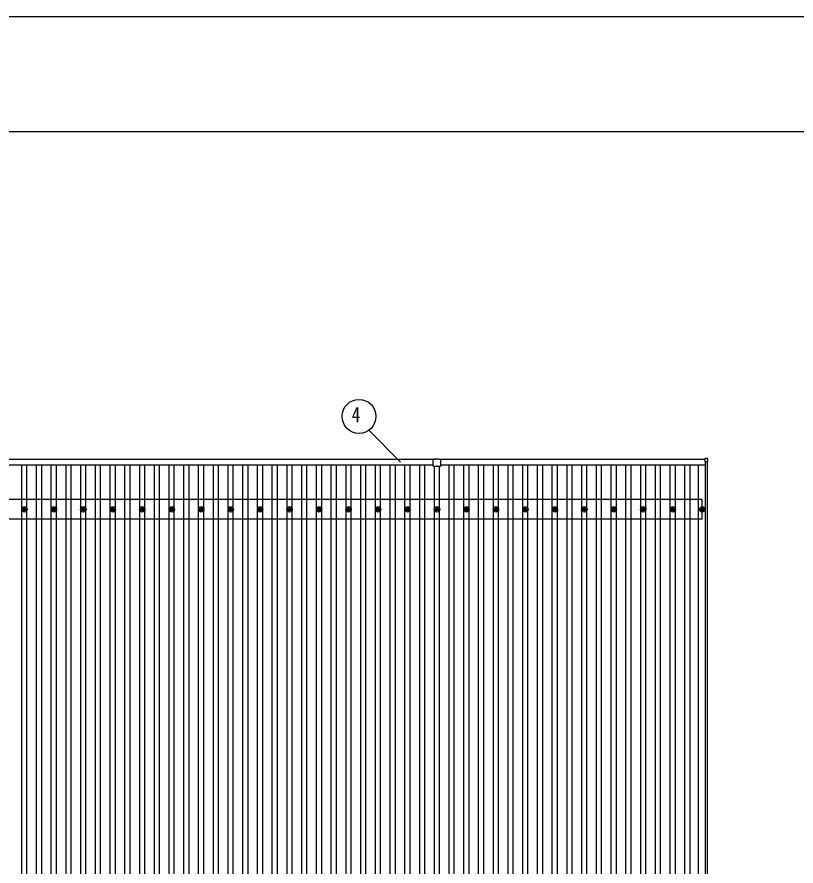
# Model space of a CAD drawing. Units: millimetres, scale not verified. Extents: x -16820 to 16820, y -11880 to 11880.
# Drawn here: x -11592 to -6305, y 6121 to 11880 of the extents above; entities that cross this region are included whole.
import ezdxf
from ezdxf.enums import TextEntityAlignment as Align

# ---------------------------------------------------------------- set-up
doc = ezdxf.new("R2010")
doc.units = ezdxf.units.MM
doc.header["$LTSCALE"] = 50
for name, color, linetype in [('0-5_YKK_13', 4, 'Continuous'), ('0-6_YKK_A1', 4, 'Continuous'), ('0-7_YKK_D', 6, 'Continuous'), ('0-8_YKK_ZWAK', 7, 'Continuous')]:
    doc.layers.add(name, color=color, linetype=linetype)
doc.styles.add('ＭＳ ゴシック', font='')
doc.styles.get('ＭＳ ゴシック').set_extended_font_data('MS Gothic')

msp = doc.modelspace()

# ---------------------------------------------------------------- linework, layer by layer
at = {"layer": '0-5_YKK_13'}
for p, q in [((-8766.62, 8857.84), (-8766.62, 8879.44)), ((-8751.62, 8880.44), (-8765.62, 8880.44)), ((-8751.62, 8881.94), (-8731.62, 8881.94)), ((-8751.62, 8880.44), (-8751.62, 8881.94)), ((-8731.62, 8880.44), (-8731.62, 8881.94)), ((-8731.62, 8880.44), (-8717.62, 8880.44)), ((-8716.62, 8857.84), (-8716.62, 8879.44)), ((-6923.32, 8883.74), (-6923.32, 8865.74)), ((-6904.32, 8884.74), (-6922.32, 8884.74)), ((-6903.32, 8865.74), (-6903.32, 8883.74)), ((-8766.62, 8834.44), (-8766.62, 8857.04)), ((-8765.62, 8833.44), (-8742.02, 8833.44)), ((-8741.22, 8833.44), (-8717.62, 8833.44)), ((-8716.62, 8834.44), (-8716.62, 8857.04)), ((-6922.32, 8864.74), (-6904.32, 8864.74)), ((-11551.62, 8541.55), (-11547.21, 8541.55)), ((-11551.62, 8538.05), (-11547.21, 8538.05)), ((-11543.37, 8549.8), (-11543.37, 8545.38)), ((-11543.37, 8534.22), (-11543.37, 8529.8)), ((-11539.87, 8549.8), (-11539.87, 8545.38)), ((-11539.87, 8534.22), (-11539.87, 8529.8)), ((-11536.04, 8541.55), (-11531.63, 8541.55)), ((-11536.04, 8538.05), (-11531.63, 8538.05)), ((-11351.62, 8541.55), (-11347.21, 8541.55)), ((-11351.62, 8538.05), (-11347.21, 8538.05)), ((-11343.37, 8549.8), (-11343.37, 8545.38)), ((-11343.37, 8534.22), (-11343.37, 8529.8)), ((-11339.87, 8549.8), (-11339.87, 8545.38)), ((-11339.87, 8534.22), (-11339.87, 8529.8)), ((-11336.04, 8541.55), (-11331.63, 8541.55)), ((-11336.04, 8538.05), (-11331.63, 8538.05)), ((-11151.62, 8541.55), (-11147.21, 8541.55)), ((-11151.62, 8538.05), (-11147.21, 8538.05)), ((-11143.37, 8549.8), (-11143.37, 8545.38)), ((-11143.37, 8534.22), (-11143.37, 8529.8)), ((-11139.87, 8549.8), (-11139.87, 8545.38)), ((-11139.87, 8534.22), (-11139.87, 8529.8)), ((-11136.04, 8541.55), (-11131.63, 8541.55)), ((-11136.04, 8538.05), (-11131.63, 8538.05)), ((-10951.62, 8541.55), (-10947.21, 8541.55)), ((-10951.62, 8538.05), (-10947.21, 8538.05)), ((-10943.37, 8549.8), (-10943.37, 8545.38)), ((-10943.37, 8534.22), (-10943.37, 8529.8)), ((-10939.87, 8549.8), (-10939.87, 8545.38)), ((-10939.87, 8534.22), (-10939.87, 8529.8)), ((-10936.04, 8541.55), (-10931.63, 8541.55)), ((-10936.04, 8538.05), (-10931.63, 8538.05)), ((-10751.62, 8541.55), (-10747.21, 8541.55)), ((-10751.62, 8538.05), (-10747.21, 8538.05)), ((-10743.37, 8549.8), (-10743.37, 8545.38)), ((-10743.37, 8534.22), (-10743.37, 8529.8)), ((-10739.87, 8549.8), (-10739.87, 8545.38)), ((-10739.87, 8534.22), (-10739.87, 8529.8)), ((-10736.04, 8541.55), (-10731.63, 8541.55)), ((-10736.04, 8538.05), (-10731.63, 8538.05)), ((-10551.62, 8541.55), (-10547.21, 8541.55)), ((-10551.62, 8538.05), (-10547.21, 8538.05)), ((-10543.37, 8549.8), (-10543.37, 8545.38)), ((-10543.37, 8534.22), (-10543.37, 8529.8)), ((-10539.87, 8549.8), (-10539.87, 8545.38)), ((-10539.87, 8534.22), (-10539.87, 8529.8)), ((-10536.04, 8541.55), (-10531.63, 8541.55)), ((-10536.04, 8538.05), (-10531.63, 8538.05)), ((-10351.62, 8541.55), (-10347.21, 8541.55)), ((-10351.62, 8538.05), (-10347.21, 8538.05)), ((-10343.37, 8549.8), (-10343.37, 8545.38)), ((-10343.37, 8534.22), (-10343.37, 8529.8)), ((-10339.87, 8549.8), (-10339.87, 8545.38)), ((-10339.87, 8534.22), (-10339.87, 8529.8)), ((-10336.04, 8541.55), (-10331.63, 8541.55)), ((-10336.04, 8538.05), (-10331.63, 8538.05)), ((-10151.62, 8541.55), (-10147.21, 8541.55)), ((-10151.62, 8538.05), (-10147.21, 8538.05)), ((-10143.37, 8549.8), (-10143.37, 8545.38)), ((-10143.37, 8534.22), (-10143.37, 8529.8)), ((-10139.87, 8549.8), (-10139.87, 8545.38)), ((-10139.87, 8534.22), (-10139.87, 8529.8)), ((-10136.04, 8541.55), (-10131.63, 8541.55)), ((-10136.04, 8538.05), (-10131.63, 8538.05)), ((-9951.62, 8541.55), (-9947.21, 8541.55)), ((-9951.62, 8538.05), (-9947.21, 8538.05)), ((-9943.37, 8549.8), (-9943.37, 8545.38)), ((-9943.37, 8534.22), (-9943.37, 8529.8)), ((-9939.87, 8549.8), (-9939.87, 8545.38)), ((-9939.87, 8534.22), (-9939.87, 8529.8)), ((-9936.04, 8541.55), (-9931.63, 8541.55)), ((-9936.04, 8538.05), (-9931.63, 8538.05)), ((-9751.62, 8541.55), (-9747.21, 8541.55)), ((-9751.62, 8538.05), (-9747.21, 8538.05)), ((-9743.37, 8549.8), (-9743.37, 8545.38)), ((-9743.37, 8534.22), (-9743.37, 8529.8)), ((-9739.87, 8549.8), (-9739.87, 8545.38)), ((-9739.87, 8534.22), (-9739.87, 8529.8)), ((-9736.04, 8541.55), (-9731.63, 8541.55)), ((-9736.04, 8538.05), (-9731.63, 8538.05)), ((-9551.62, 8541.55), (-9547.21, 8541.55)), ((-9551.62, 8538.05), (-9547.21, 8538.05)), ((-9543.37, 8549.8), (-9543.37, 8545.38)), ((-9543.37, 8534.22), (-9543.37, 8529.8)), ((-9539.87, 8549.8), (-9539.87, 8545.38)), ((-9539.87, 8534.22), (-9539.87, 8529.8)), ((-9536.04, 8541.55), (-9531.63, 8541.55)), ((-9536.04, 8538.05), (-9531.63, 8538.05)), ((-9351.62, 8541.55), (-9347.21, 8541.55)), ((-9351.62, 8538.05), (-9347.21, 8538.05)), ((-9343.37, 8549.8), (-9343.37, 8545.38)), ((-9343.37, 8534.22), (-9343.37, 8529.8)), ((-9339.87, 8549.8), (-9339.87, 8545.38)), ((-9339.87, 8534.22), (-9339.87, 8529.8)), ((-9336.04, 8541.55), (-9331.63, 8541.55)), ((-9336.04, 8538.05), (-9331.63, 8538.05)), ((-9151.62, 8541.55), (-9147.21, 8541.55)), ((-9151.62, 8538.05), (-9147.21, 8538.05)), ((-9143.37, 8549.8), (-9143.37, 8545.38)), ((-9143.37, 8534.22), (-9143.37, 8529.8)), ((-9139.87, 8549.8), (-9139.87, 8545.38)), ((-9139.87, 8534.22), (-9139.87, 8529.8)), ((-9136.04, 8541.55), (-9131.63, 8541.55)), ((-9136.04, 8538.05), (-9131.63, 8538.05)), ((-8951.62, 8541.55), (-8947.21, 8541.55)), ((-8951.62, 8538.05), (-8947.21, 8538.05)), ((-8943.37, 8549.8), (-8943.37, 8545.38)), ((-8943.37, 8534.22), (-8943.37, 8529.8)), ((-8939.87, 8549.8), (-8939.87, 8545.38)), ((-8939.87, 8534.22), (-8939.87, 8529.8)), ((-8936.04, 8541.55), (-8931.63, 8541.55)), ((-8936.04, 8538.05), (-8931.63, 8538.05)), ((-8751.62, 8541.55), (-8747.21, 8541.55)), ((-8751.62, 8538.05), (-8747.21, 8538.05)), ((-8743.37, 8549.8), (-8743.37, 8545.38)), ((-8743.37, 8534.22), (-8743.37, 8529.8)), ((-8739.87, 8549.8), (-8739.87, 8545.38)), ((-8739.87, 8534.22), (-8739.87, 8529.8)), ((-8736.04, 8541.55), (-8731.63, 8541.55)), ((-8736.04, 8538.05), (-8731.63, 8538.05)), ((-8551.62, 8541.55), (-8547.21, 8541.55)), ((-8551.62, 8538.05), (-8547.21, 8538.05)), ((-8543.37, 8549.8), (-8543.37, 8545.38)), ((-8543.37, 8534.22), (-8543.37, 8529.8)), ((-8539.87, 8549.8), (-8539.87, 8545.38)), ((-8539.87, 8534.22), (-8539.87, 8529.8)), ((-8536.04, 8541.55), (-8531.63, 8541.55)), ((-8536.04, 8538.05), (-8531.63, 8538.05)), ((-8351.62, 8541.55), (-8347.21, 8541.55)), ((-8351.62, 8538.05), (-8347.21, 8538.05)), ((-8343.37, 8549.8), (-8343.37, 8545.38)), ((-8343.37, 8534.22), (-8343.37, 8529.8)), ((-8339.87, 8549.8), (-8339.87, 8545.38)), ((-8339.87, 8534.22), (-8339.87, 8529.8)), ((-8336.04, 8541.55), (-8331.63, 8541.55)), ((-8336.04, 8538.05), (-8331.63, 8538.05)), ((-8151.62, 8541.55), (-8147.21, 8541.55)), ((-8151.62, 8538.05), (-8147.21, 8538.05)), ((-8143.37, 8549.8), (-8143.37, 8545.38)), ((-8143.37, 8534.22), (-8143.37, 8529.8)), ((-8139.87, 8549.8), (-8139.87, 8545.38)), ((-8139.87, 8534.22), (-8139.87, 8529.8)), ((-8136.04, 8541.55), (-8131.63, 8541.55)), ((-8136.04, 8538.05), (-8131.63, 8538.05)), ((-7951.62, 8541.55), (-7947.21, 8541.55)), ((-7951.62, 8538.05), (-7947.21, 8538.05)), ((-7943.37, 8549.8), (-7943.37, 8545.38)), ((-7943.37, 8534.22), (-7943.37, 8529.8)), ((-7939.87, 8549.8), (-7939.87, 8545.38)), ((-7939.87, 8534.22), (-7939.87, 8529.8)), ((-7936.04, 8541.55), (-7931.63, 8541.55)), ((-7936.04, 8538.05), (-7931.63, 8538.05)), ((-7751.62, 8541.55), (-7747.21, 8541.55)), ((-7751.62, 8538.05), (-7747.21, 8538.05)), ((-7743.37, 8549.8), (-7743.37, 8545.38)), ((-7743.37, 8534.22), (-7743.37, 8529.8)), ((-7739.87, 8549.8), (-7739.87, 8545.38)), ((-7739.87, 8534.22), (-7739.87, 8529.8)), ((-7736.04, 8541.55), (-7731.63, 8541.55)), ((-7736.04, 8538.05), (-7731.63, 8538.05)), ((-7551.62, 8541.55), (-7547.21, 8541.55)), ((-7551.62, 8538.05), (-7547.21, 8538.05)), ((-7543.37, 8549.8), (-7543.37, 8545.38)), ((-7543.37, 8534.22), (-7543.37, 8529.8)), ((-7539.87, 8549.8), (-7539.87, 8545.38)), ((-7539.87, 8534.22), (-7539.87, 8529.8)), ((-7536.04, 8541.55), (-7531.63, 8541.55)), ((-7536.04, 8538.05), (-7531.63, 8538.05)), ((-7351.62, 8541.55), (-7347.21, 8541.55)), ((-7351.62, 8538.05), (-7347.21, 8538.05)), ((-7343.37, 8549.8), (-7343.37, 8545.38)), ((-7343.37, 8534.22), (-7343.37, 8529.8)), ((-7339.87, 8549.8), (-7339.87, 8545.38)), ((-7339.87, 8534.22), (-7339.87, 8529.8)), ((-7336.04, 8541.55), (-7331.63, 8541.55)), ((-7336.04, 8538.05), (-7331.63, 8538.05)), ((-7151.62, 8541.55), (-7147.21, 8541.55)), ((-7151.62, 8538.05), (-7147.21, 8538.05)), ((-7143.37, 8549.8), (-7143.37, 8545.38)), ((-7143.37, 8534.22), (-7143.37, 8529.8)), ((-7139.87, 8549.8), (-7139.87, 8545.38)), ((-7139.87, 8534.22), (-7139.87, 8529.8)), ((-7136.04, 8541.55), (-7131.63, 8541.55)), ((-7136.04, 8538.05), (-7131.63, 8538.05)), ((-6951.62, 8541.55), (-6947.2, 8541.55)), ((-6951.62, 8538.05), (-6947.2, 8538.05)), ((-6943.37, 8549.8), (-6943.37, 8545.38)), ((-6943.37, 8534.22), (-6943.37, 8529.8)), ((-6939.87, 8549.8), (-6939.87, 8545.38)), ((-6939.87, 8534.22), (-6939.87, 8529.8)), ((-6936.04, 8541.55), (-6931.62, 8541.55)), ((-6936.04, 8538.05), (-6931.62, 8538.05))]:
    msp.add_line(p, q, dxfattribs=at)
for centre, radius in [((-11541.62, 8539.8), 18.25), ((-11541.62, 8539.8), 10.15), ((-11541.62, 8539.8), 5.85), ((-11541.62, 8539.8), 5.25), ((-11341.62, 8539.8), 18.25), ((-11341.62, 8539.8), 10.15), ((-11341.62, 8539.8), 5.85), ((-11341.62, 8539.8), 5.25), ((-11141.62, 8539.8), 18.25), ((-11141.62, 8539.8), 10.15), ((-11141.62, 8539.8), 5.85), ((-11141.62, 8539.8), 5.25), ((-10941.62, 8539.8), 18.25), ((-10941.62, 8539.8), 10.15), ((-10941.62, 8539.8), 5.85), ((-10941.62, 8539.8), 5.25), ((-10741.62, 8539.8), 18.25), ((-10741.62, 8539.8), 10.15), ((-10741.62, 8539.8), 5.85), ((-10741.62, 8539.8), 5.25), ((-10541.62, 8539.8), 18.25), ((-10541.62, 8539.8), 10.15), ((-10541.62, 8539.8), 5.85), ((-10541.62, 8539.8), 5.25), ((-10341.62, 8539.8), 18.25), ((-10341.62, 8539.8), 10.15), ((-10341.62, 8539.8), 5.85), ((-10341.62, 8539.8), 5.25), ((-10141.62, 8539.8), 18.25), ((-10141.62, 8539.8), 10.15), ((-10141.62, 8539.8), 5.85), ((-10141.62, 8539.8), 5.25), ((-9941.62, 8539.8), 18.25), ((-9941.62, 8539.8), 10.15), ((-9941.62, 8539.8), 5.85), ((-9941.62, 8539.8), 5.25), ((-9741.62, 8539.8), 18.25), ((-9741.62, 8539.8), 10.15), ((-9741.62, 8539.8), 5.85), ((-9741.62, 8539.8), 5.25), ((-9541.62, 8539.8), 18.25), ((-9541.62, 8539.8), 10.15), ((-9541.62, 8539.8), 5.85), ((-9541.62, 8539.8), 5.25), ((-9341.62, 8539.8), 18.25), ((-9341.62, 8539.8), 10.15), ((-9341.62, 8539.8), 5.85), ((-9341.62, 8539.8), 5.25), ((-9141.62, 8539.8), 18.25), ((-9141.62, 8539.8), 10.15), ((-9141.62, 8539.8), 5.85), ((-9141.62, 8539.8), 5.25), ((-8941.62, 8539.8), 18.25), ((-8941.62, 8539.8), 10.15), ((-8941.62, 8539.8), 5.85), ((-8941.62, 8539.8), 5.25), ((-8741.62, 8539.8), 18.25), ((-8741.62, 8539.8), 10.15), ((-8741.62, 8539.8), 5.85), ((-8741.62, 8539.8), 5.25), ((-8541.62, 8539.8), 18.25), ((-8541.62, 8539.8), 10.15), ((-8541.62, 8539.8), 5.85), ((-8541.62, 8539.8), 5.25), ((-8341.62, 8539.8), 18.25), ((-8341.62, 8539.8), 10.15), ((-8341.62, 8539.8), 5.85), ((-8341.62, 8539.8), 5.25), ((-8141.62, 8539.8), 18.25), ((-8141.62, 8539.8), 10.15), ((-8141.62, 8539.8), 5.85), ((-8141.62, 8539.8), 5.25), ((-7941.62, 8539.8), 18.25), ((-7941.62, 8539.8), 10.15), ((-7941.62, 8539.8), 5.85), ((-7941.62, 8539.8), 5.25), ((-7741.62, 8539.8), 18.25), ((-7741.62, 8539.8), 10.15), ((-7741.62, 8539.8), 5.85), ((-7741.62, 8539.8), 5.25), ((-7541.62, 8539.8), 18.25), ((-7541.62, 8539.8), 10.15), ((-7541.62, 8539.8), 5.85), ((-7541.62, 8539.8), 5.25), ((-7341.62, 8539.8), 18.25), ((-7341.62, 8539.8), 10.15), ((-7341.62, 8539.8), 5.85), ((-7341.62, 8539.8), 5.25), ((-7141.62, 8539.8), 18.25), ((-7141.62, 8539.8), 10.15), ((-7141.62, 8539.8), 5.85), ((-7141.62, 8539.8), 5.25), ((-6941.62, 8539.8), 18.25), ((-6941.62, 8539.8), 10.15), ((-6941.62, 8539.8), 5.85), ((-6941.62, 8539.8), 5.25)]:
    msp.add_circle(centre, radius, dxfattribs=at)
for centre, radius, start, end in [((-8765.62, 8879.44), 1, 90, 179.99999), ((-8717.62, 8879.44), 1, 0, 90), ((-6922.32, 8883.74), 1, 90, 180), ((-6904.32, 8883.74), 1, 0, 90), ((-8766.92, 8857.44), 0.5, 306.8699, 53.1301), ((-8765.62, 8834.44), 1, 179.99999, 270), ((-8741.62, 8833.14), 0.5, 36.8699, 143.1301), ((-8717.62, 8834.44), 1, 270, 0), ((-8716.32, 8857.44), 0.5, 126.8699, 233.1301), ((-6922.32, 8865.74), 1, 180, 270), ((-6904.32, 8865.74), 1, 270, 0)]:
    msp.add_arc(centre, radius, start, end, dxfattribs=at)
at = {"layer": '0-6_YKK_A1'}
for p, q in [((-14759.92, 8881.44), (-8751.62, 8881.44)), ((-8766.62, 8879.38), (-14759.92, 8879.38)), ((-8731.62, 8881.44), (-6923.32, 8881.44)), ((-6923.32, 8879.38), (-8716.62, 8879.38)), ((-14764.62, 8841.38), (-8766.62, 8841.38)), ((-11559.12, 8544.99), (-11559.12, 8841.38)), ((-11524.12, 8544.97), (-11524.12, 8841.38)), ((-11459.12, 2237.98), (-11459.12, 8841.38)), ((-11424.12, 2237.98), (-11424.12, 8841.38)), ((-11359.12, 8544.99), (-11359.12, 8841.38)), ((-11324.12, 8544.97), (-11324.12, 8841.38)), ((-11259.12, 2237.98), (-11259.12, 8841.38)), ((-11224.12, 2237.98), (-11224.12, 8841.38)), ((-11159.12, 8544.99), (-11159.12, 8841.38)), ((-11124.12, 8544.97), (-11124.12, 8841.38)), ((-11059.12, 2237.98), (-11059.12, 8841.38)), ((-11024.12, 2237.98), (-11024.12, 8841.38)), ((-10959.12, 8544.99), (-10959.12, 8841.38)), ((-10924.12, 8544.97), (-10924.12, 8841.38)), ((-10859.12, 2237.98), (-10859.12, 8841.38)), ((-10824.12, 2237.98), (-10824.12, 8841.38)), ((-10759.12, 8544.99), (-10759.12, 8841.38)), ((-10724.12, 8544.97), (-10724.12, 8841.38)), ((-10659.12, 2237.98), (-10659.12, 8841.38)), ((-10624.12, 2237.98), (-10624.12, 8841.38)), ((-10559.12, 8544.99), (-10559.12, 8841.38)), ((-10524.12, 8544.97), (-10524.12, 8841.38)), ((-10459.12, 2237.98), (-10459.12, 8841.38)), ((-10424.12, 2237.98), (-10424.12, 8841.38)), ((-10359.12, 8544.99), (-10359.12, 8841.38)), ((-10324.12, 8544.97), (-10324.12, 8841.38)), ((-10259.12, 2237.98), (-10259.12, 8841.38)), ((-10224.12, 2237.98), (-10224.12, 8841.38)), ((-10159.12, 8544.99), (-10159.12, 8841.38)), ((-10124.12, 8544.97), (-10124.12, 8841.38)), ((-10059.12, 2237.98), (-10059.12, 8841.38)), ((-10024.12, 2237.98), (-10024.12, 8841.38)), ((-9959.12, 8544.99), (-9959.12, 8841.38)), ((-9924.12, 8544.97), (-9924.12, 8841.38)), ((-9859.12, 2237.98), (-9859.12, 8841.38)), ((-9824.12, 2237.98), (-9824.12, 8841.38)), ((-9759.12, 8544.99), (-9759.12, 8841.38)), ((-9724.12, 8544.97), (-9724.12, 8841.38)), ((-9659.12, 2237.98), (-9659.12, 8841.38)), ((-9624.12, 2237.98), (-9624.12, 8841.38)), ((-9559.12, 8544.99), (-9559.12, 8841.38)), ((-9524.12, 8544.97), (-9524.12, 8841.38)), ((-9459.12, 2237.98), (-9459.12, 8841.38)), ((-9424.12, 2237.98), (-9424.12, 8841.38)), ((-9359.12, 8544.99), (-9359.12, 8841.38)), ((-9324.12, 8544.97), (-9324.12, 8841.38)), ((-9259.12, 2237.98), (-9259.12, 8841.38)), ((-9224.12, 2237.98), (-9224.12, 8841.38)), ((-9159.12, 8544.99), (-9159.12, 8841.38)), ((-9124.12, 8544.97), (-9124.12, 8841.38)), ((-9059.12, 2237.98), (-9059.12, 8841.38)), ((-9024.12, 2237.98), (-9024.12, 8841.38)), ((-8959.12, 8544.99), (-8959.12, 8841.38)), ((-8924.12, 8544.97), (-8924.12, 8841.38)), ((-8859.12, 2237.98), (-8859.12, 8841.38)), ((-8824.12, 2237.98), (-8824.12, 8841.38)), ((-8759.12, 8544.99), (-8759.12, 8833.44)), ((-8724.12, 8544.97), (-8724.12, 8833.44)), ((-8716.62, 8841.38), (-6918.62, 8841.38)), ((-8659.12, 2237.98), (-8659.12, 8841.38)), ((-8624.12, 2237.98), (-8624.12, 8841.38)), ((-8559.12, 8544.99), (-8559.12, 8841.38)), ((-8524.12, 8544.97), (-8524.12, 8841.38)), ((-8459.12, 2237.98), (-8459.12, 8841.38)), ((-8424.12, 2237.98), (-8424.12, 8841.38)), ((-8359.12, 8544.99), (-8359.12, 8841.38)), ((-8324.12, 8544.97), (-8324.12, 8841.38)), ((-8259.12, 2237.98), (-8259.12, 8841.38)), ((-8224.12, 2237.98), (-8224.12, 8841.38)), ((-8159.12, 8544.99), (-8159.12, 8841.38)), ((-8124.12, 8544.97), (-8124.12, 8841.38)), ((-8059.12, 2237.98), (-8059.12, 8841.38)), ((-8024.12, 2237.98), (-8024.12, 8841.38)), ((-7959.12, 8544.99), (-7959.12, 8841.38)), ((-7924.12, 8544.97), (-7924.12, 8841.38)), ((-7859.12, 2237.98), (-7859.12, 8841.38)), ((-7824.12, 2237.98), (-7824.12, 8841.38)), ((-7759.12, 8544.99), (-7759.12, 8841.38)), ((-7724.12, 8544.97), (-7724.12, 8841.38)), ((-7659.12, 2237.98), (-7659.12, 8841.38)), ((-7624.12, 2237.98), (-7624.12, 8841.38)), ((-7559.12, 8544.99), (-7559.12, 8841.38)), ((-7524.12, 8544.97), (-7524.12, 8841.38)), ((-7459.12, 2237.98), (-7459.12, 8841.38)), ((-7424.12, 2237.98), (-7424.12, 8841.38)), ((-7359.12, 8544.99), (-7359.12, 8841.38)), ((-7324.12, 8544.97), (-7324.12, 8841.38)), ((-7259.12, 2237.98), (-7259.12, 8841.38)), ((-7224.12, 2237.98), (-7224.12, 8841.38)), ((-7159.12, 8544.99), (-7159.12, 8841.38)), ((-7124.12, 8544.97), (-7124.12, 8841.38)), ((-7059.12, 2237.98), (-7059.12, 8841.38)), ((-7024.12, 2237.98), (-7024.12, 8841.38)), ((-6966.62, 2237.98), (-6966.62, 8841.38)), ((-6918.62, 2206.7), (-6918.62, 8864.74)), ((-6906.62, 2206.7), (-6906.62, 8864.74)), ((-6941.62, 8606.8), (-14741.62, 8606.8)), ((-6941.62, 8472.8), (-6941.62, 8606.8)), ((-11559.12, 5544.99), (-11559.12, 8534.61)), ((-11524.12, 5544.97), (-11524.12, 8534.63)), ((-11359.12, 5544.99), (-11359.12, 8534.61)), ((-11324.12, 5544.97), (-11324.12, 8534.63)), ((-11159.12, 5544.99), (-11159.12, 8534.61)), ((-11124.12, 5544.97), (-11124.12, 8534.63)), ((-10959.12, 5544.99), (-10959.12, 8534.61)), ((-10924.12, 5544.97), (-10924.12, 8534.63)), ((-10759.12, 5544.99), (-10759.12, 8534.61)), ((-10724.12, 5544.97), (-10724.12, 8534.63)), ((-10559.12, 5544.99), (-10559.12, 8534.61)), ((-10524.12, 5544.97), (-10524.12, 8534.63)), ((-10359.12, 5544.99), (-10359.12, 8534.61)), ((-10324.12, 5544.97), (-10324.12, 8534.63)), ((-10159.12, 5544.99), (-10159.12, 8534.61)), ((-10124.12, 5544.97), (-10124.12, 8534.63)), ((-9959.12, 5544.99), (-9959.12, 8534.61)), ((-9924.12, 5544.97), (-9924.12, 8534.63)), ((-9759.12, 5544.99), (-9759.12, 8534.61)), ((-9724.12, 5544.97), (-9724.12, 8534.63)), ((-9559.12, 5544.99), (-9559.12, 8534.61)), ((-9524.12, 5544.97), (-9524.12, 8534.63)), ((-9359.12, 5544.99), (-9359.12, 8534.61)), ((-9324.12, 5544.97), (-9324.12, 8534.63)), ((-9159.12, 5544.99), (-9159.12, 8534.61)), ((-9124.12, 5544.97), (-9124.12, 8534.63)), ((-8959.12, 5544.99), (-8959.12, 8534.61)), ((-8924.12, 5544.97), (-8924.12, 8534.63)), ((-8759.12, 5544.99), (-8759.12, 8534.61)), ((-8724.12, 5544.97), (-8724.12, 8534.63)), ((-8559.12, 5544.99), (-8559.12, 8534.61)), ((-8524.12, 5544.97), (-8524.12, 8534.63)), ((-8359.12, 5544.99), (-8359.12, 8534.61)), ((-8324.12, 5544.97), (-8324.12, 8534.63)), ((-8159.12, 5544.99), (-8159.12, 8534.61)), ((-8124.12, 5544.97), (-8124.12, 8534.63)), ((-7959.12, 5544.99), (-7959.12, 8534.61)), ((-7924.12, 5544.97), (-7924.12, 8534.63)), ((-7759.12, 5544.99), (-7759.12, 8534.61)), ((-7724.12, 5544.97), (-7724.12, 8534.63)), ((-7559.12, 5544.99), (-7559.12, 8534.61)), ((-7524.12, 5544.97), (-7524.12, 8534.63)), ((-7359.12, 5544.99), (-7359.12, 8534.61)), ((-7324.12, 5544.97), (-7324.12, 8534.63)), ((-7159.12, 5544.99), (-7159.12, 8534.61)), ((-7124.12, 5544.97), (-7124.12, 8534.63)), ((-6941.62, 8472.8), (-14741.62, 8472.8))]:
    msp.add_line(p, q, dxfattribs=at)
at = {"layer": '0-7_YKK_D'}
msp.add_line((-8988.76, 8861.18), (-9204.35, 9076.77), dxfattribs=at)
msp.add_circle((-9270.77, 9170.9), 115.2, dxfattribs=at)
at = {"layer": '0-8_YKK_ZWAK'}
msp.add_line((15580.08, 11100), (-15619.92, 11100), dxfattribs=at)
msp.add_lwpolyline([(-16820, -11880), (16820, -11880), (16820, 11880), (-16820, 11880)], close=True, dxfattribs=at)

# ---------------------------------------------------------------- texts
at = {"layer": '0-7_YKK_D', "style": 'ＭＳ ゴシック', "width": 0.8}
msp.add_text('4', height=105.6, dxfattribs=at).set_placement((-9320.1, 9098.9), align=Align.BOTTOM_LEFT)

doc.saveas('drawing.dxf')
